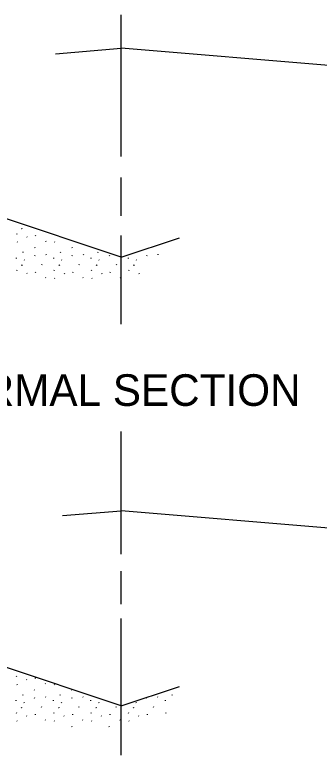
# Model space of a CAD drawing. Extents: x 997.6 to 1037, y 998.9 to 1022.7.
# Drawn here: x 1021.36 to 1023.67, y 1011.76 to 1017.38 of the extents above; entities that cross this region are included whole.
import ezdxf

# ---------------------------------------------------------------- set-up
doc = ezdxf.new("R2010")
doc.units = 0
doc.layers.add('Level 1', color=7, linetype='Continuous')

msp = doc.modelspace()

# ---------------------------------------------------------------- linework, layer by layer
at = {"layer": 'Level 1'}
for p, q in [((1022.1694, 1016.3042), (1022.1694, 1017.3805)), ((1021.6697, 1017.0853), (1022.1694, 1017.127)), ((1024.6694, 1016.9187), (1022.1694, 1017.127)), ((1022.1694, 1015.5412), (1020.1033, 1016.2299)), ((1022.1694, 1015.8551), (1022.1694, 1016.1452)), ((1021.4112, 1015.7596), (1021.4136, 1015.756)), ((1021.4136, 1015.7582), (1021.4159, 1015.7547)), ((1021.3762, 1015.7157), (1021.3787, 1015.721)), ((1021.4533, 1015.6952), (1021.4557, 1015.6916)), ((1021.5196, 1015.7021), (1021.5219, 1015.7074)), ((1022.1694, 1015.0315), (1022.1694, 1015.7053)), ((1022.1694, 1015.5412), (1022.6116, 1015.6886)), ((1021.3799, 1015.6577), (1021.3823, 1015.6542)), ((1021.5936, 1015.6642), (1021.5959, 1015.6607)), ((1021.6635, 1015.6577), (1021.6659, 1015.6542)), ((1022.5152, 1015.6564), (1022.5167, 1015.6542)), ((1021.4237, 1015.576), (1021.426, 1015.5813)), ((1021.5117, 1015.6157), (1021.5141, 1015.6122)), ((1021.5957, 1015.5632), (1021.5982, 1015.5597)), ((1021.7072, 1015.576), (1021.7096, 1015.5813)), ((1021.7953, 1015.6157), (1021.7977, 1015.6122)), ((1021.8793, 1015.5632), (1021.8818, 1015.5597)), ((1021.9908, 1015.576), (1021.9932, 1015.5813)), ((1022.2744, 1015.576), (1022.2745, 1015.5762)), ((1022.4465, 1015.5632), (1022.4489, 1015.5597)), ((1021.3708, 1015.5368), (1021.3714, 1015.5315)), ((1021.4322, 1015.5212), (1021.4347, 1015.5176)), ((1021.5137, 1015.5517), (1021.516, 1015.557)), ((1021.6544, 1015.5368), (1021.655, 1015.5315)), ((1021.7158, 1015.5212), (1021.7183, 1015.5176)), ((1021.7972, 1015.5517), (1021.7996, 1015.557)), ((1021.938, 1015.5368), (1021.9386, 1015.5315)), ((1021.9994, 1015.5212), (1022.0018, 1015.5176)), ((1022.0808, 1015.5517), (1022.0832, 1015.557)), ((1022.2216, 1015.5368), (1022.2222, 1015.5315)), ((1022.283, 1015.5212), (1022.2854, 1015.5176)), ((1022.3644, 1015.5517), (1022.3667, 1015.557)), ((1021.4112, 1015.483), (1021.4136, 1015.4795)), ((1021.4136, 1015.4817), (1021.4159, 1015.4782)), ((1021.5675, 1015.483), (1021.5699, 1015.4883)), ((1021.6948, 1015.483), (1021.6972, 1015.4795)), ((1021.6972, 1015.4817), (1021.6995, 1015.4782)), ((1021.8511, 1015.483), (1021.8535, 1015.4883)), ((1021.9784, 1015.483), (1021.9807, 1015.4795)), ((1021.9807, 1015.4817), (1021.9831, 1015.4782)), ((1022.1347, 1015.483), (1022.1371, 1015.4883)), ((1022.262, 1015.483), (1022.2643, 1015.4795)), ((1022.2643, 1015.4817), (1022.2667, 1015.4782)), ((1021.3771, 1015.4409), (1021.3787, 1015.4445)), ((1021.4533, 1015.4186), (1021.4551, 1015.416)), ((1021.5196, 1015.4255), (1021.5219, 1015.4308)), ((1021.6598, 1015.4392), (1021.6622, 1015.4445)), ((1021.7369, 1015.4186), (1021.7392, 1015.4151)), ((1021.8032, 1015.4255), (1021.8055, 1015.4308)), ((1021.9434, 1015.4392), (1021.9458, 1015.4445)), ((1022.0205, 1015.4186), (1022.0228, 1015.4151)), ((1022.0867, 1015.4255), (1022.0891, 1015.4308)), ((1022.227, 1015.4392), (1022.2294, 1015.4445)), ((1022.3041, 1015.4186), (1022.3064, 1015.4151)), ((1021.5936, 1015.3877), (1021.5959, 1015.3841)), ((1021.6635, 1015.3813), (1021.6659, 1015.3777)), ((1021.8772, 1015.3877), (1021.8795, 1015.3841)), ((1021.9471, 1015.3813), (1021.9495, 1015.3777)), ((1022.1608, 1015.3877), (1022.1631, 1015.3841)), ((1022.1694, 1013.2877), (1022.1694, 1014.218)), ((1021.7245, 1013.5791), (1022.1694, 1013.6162)), ((1024.6694, 1013.4078), (1022.1694, 1013.6162)), ((1022.1694, 1012.9063), (1022.1694, 1013.1567)), ((1022.1694, 1012.136), (1020.1097, 1012.8225)), ((1022.1694, 1011.7607), (1022.1694, 1012.7991)), ((1021.3739, 1012.3569), (1021.3763, 1012.3623)), ((1021.451, 1012.3364), (1021.4533, 1012.3328)), ((1021.5172, 1012.3433), (1021.5196, 1012.3487)), ((1021.5912, 1012.3054), (1021.5936, 1012.3019)), ((1021.3776, 1012.299), (1021.38, 1012.2955)), ((1021.5093, 1012.257), (1021.5118, 1012.2534)), ((1021.6612, 1012.299), (1021.6636, 1012.2955)), ((1021.7929, 1012.257), (1021.7953, 1012.2534)), ((1022.1694, 1012.136), (1022.6116, 1012.2833)), ((1021.4213, 1012.2172), (1021.4237, 1012.2226)), ((1021.5113, 1012.193), (1021.5137, 1012.1982)), ((1021.5934, 1012.2044), (1021.5958, 1012.2009)), ((1021.7049, 1012.2172), (1021.7072, 1012.2226)), ((1021.7949, 1012.193), (1021.7972, 1012.1982)), ((1021.877, 1012.2044), (1021.8794, 1012.2009)), ((1022.3621, 1012.193), (1022.3644, 1012.1982)), ((1022.4442, 1012.2044), (1022.4466, 1012.2009)), ((1022.5557, 1012.2172), (1022.558, 1012.2226)), ((1021.3685, 1012.1781), (1021.3691, 1012.1727)), ((1021.4299, 1012.1624), (1021.4323, 1012.1588)), ((1021.6521, 1012.1781), (1021.6527, 1012.1727)), ((1021.7135, 1012.1624), (1021.7159, 1012.1588)), ((1021.9357, 1012.1781), (1021.9362, 1012.1727)), ((1021.9971, 1012.1624), (1021.9995, 1012.1588)), ((1022.2807, 1012.1624), (1022.2831, 1012.1588)), ((1022.5028, 1012.1781), (1022.5034, 1012.1727)), ((1021.3739, 1012.0804), (1021.3763, 1012.0857)), ((1021.4089, 1012.1242), (1021.4112, 1012.1207)), ((1021.4112, 1012.1229), (1021.4136, 1012.1194)), ((1021.5652, 1012.1242), (1021.5676, 1012.1296)), ((1021.6575, 1012.0804), (1021.6599, 1012.0857)), ((1021.6925, 1012.1242), (1021.6948, 1012.1207)), ((1021.6948, 1012.1229), (1021.6972, 1012.1194)), ((1021.8487, 1012.1242), (1021.8512, 1012.1296)), ((1021.9411, 1012.0804), (1021.9435, 1012.0857)), ((1021.9761, 1012.1242), (1021.9784, 1012.1207)), ((1021.9784, 1012.1229), (1021.9807, 1012.1194)), ((1022.1323, 1012.1242), (1022.1347, 1012.1296)), ((1022.2247, 1012.0804), (1022.2271, 1012.0857)), ((1022.2597, 1012.1242), (1022.262, 1012.1207)), ((1022.262, 1012.1229), (1022.2643, 1012.1194)), ((1022.4159, 1012.1242), (1022.4183, 1012.1296)), ((1022.5082, 1012.0804), (1022.5107, 1012.0857)), ((1021.3776, 1012.0225), (1021.38, 1012.0189)), ((1021.451, 1012.0598), (1021.4533, 1012.0563)), ((1021.5172, 1012.0667), (1021.5196, 1012.0721)), ((1021.5912, 1012.0289), (1021.5936, 1012.0253)), ((1021.6612, 1012.0225), (1021.6636, 1012.0189)), ((1021.7346, 1012.0598), (1021.7369, 1012.0563)), ((1021.8008, 1012.0667), (1021.8032, 1012.0721)), ((1021.8748, 1012.0289), (1021.8772, 1012.0253)), ((1021.9447, 1012.0225), (1021.9472, 1012.0189)), ((1022.0182, 1012.0598), (1022.0205, 1012.0563)), ((1022.0844, 1012.0667), (1022.0867, 1012.0721)), ((1022.1584, 1012.0289), (1022.1608, 1012.0253)), ((1022.2283, 1012.0225), (1022.2307, 1012.0189)), ((1022.3017, 1012.0598), (1022.3041, 1012.0563)), ((1022.368, 1012.0667), (1022.3703, 1012.0721)), ((1021.7929, 1011.9804), (1021.7953, 1011.9769)), ((1022.0765, 1011.9804), (1022.0789, 1011.9769))]:
    msp.add_line(p, q, dxfattribs=at)

# ---------------------------------------------------------------- texts
msp.add_text('NORMAL SECTION', height=0.24, dxfattribs=at).set_placement((1020.6434, 1014.412))

doc.saveas('drawing.dxf')
